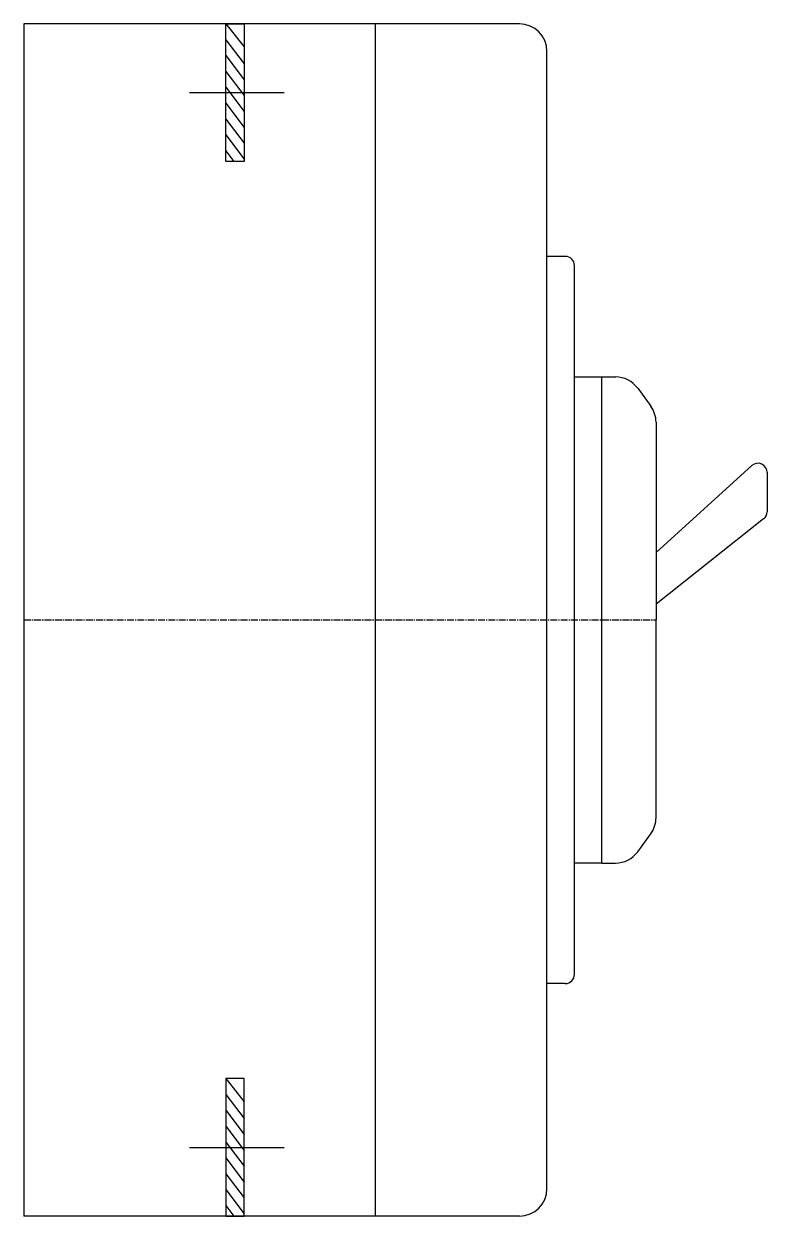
# Model space of a CAD drawing. Extents: x 0 to 81, y 0 to 130.
import ezdxf

# ---------------------------------------------------------------- set-up
doc = ezdxf.new("R2010")
doc.units = 0
doc.linetypes.add('CENTER2', pattern=[1.125, 0.75, -0.125, 0.125, -0.125])
doc.layers.add('kt', color=3, linetype='CONTINUOUS')

# ---------------------------------------------------------------- blocks, each defined once
blk = doc.blocks.new('fdkđ')
for p, q in [((3977.24, 1108.83), (3977.24, 978.83)), ((3977.24, 1108.83), (3977.24, 978.83)), ((4031.24, 1108.83), (3977.24, 1108.83)), ((3977.24, 1108.83), (3977.24, 978.83)), ((3999.24, 1108.83), (4001.24, 1106.31)), ((4015.54, 1108.83), (4015.54, 978.83)), ((3999.24, 1107.1), (4001.24, 1104.46)), ((3999.24, 1105.37), (4001.24, 1102.73)), ((4034.24, 981.83), (4034.24, 1105.83)), ((3999.24, 1103.64), (4001.24, 1101)), ((3999.24, 1101.91), (4001.24, 1099.27)), ((3999.24, 1100.18), (4001.24, 1097.54)), ((3999.24, 1098.45), (4001.24, 1095.81)), ((3999.24, 1096.72), (4001.24, 1094.08)), ((3999.24, 1094.99), (4000.11, 1093.83)), ((4036.24, 1083.48), (4034.24, 1083.48)), ((4037.24, 1005.19), (4037.24, 1082.48)), ((4037.24, 1070.33), (4040.24, 1070.33)), ((4040.24, 1017.33), (4040.24, 1070.33)), ((4040.24, 1070.33), (4041.71, 1070.33)), ((4044.14, 1069.1), (4045.55, 1067.15)), ((4046.13, 1065.39), (4046.13, 1043.83)), ((4046.13, 1051.18), (4056.57, 1060.66)), ((4058.24, 1059.92), (4058.24, 1055.64)), ((4057.86, 1054.86), (4046.13, 1045.54)), ((4046.13, 1022.28), (4046.13, 1043.83)), ((4044.14, 1018.57), (4045.55, 1020.52)), ((4040.24, 1017.33), (4037.24, 1017.33)), ((4040.24, 1017.33), (4041.71, 1017.33)), ((4036.24, 1004.19), (4034.24, 1004.19)), ((3999.24, 993.83), (4001.24, 991.31)), ((3999.24, 992.1), (4001.24, 989.46)), ((3999.24, 990.37), (4001.24, 987.73)), ((3999.24, 988.64), (4001.24, 986)), ((3999.24, 986.91), (4001.24, 984.27)), ((3999.24, 985.18), (4001.24, 982.54)), ((3999.24, 983.45), (4001.24, 980.81)), ((3999.24, 981.72), (4001.24, 979.08)), ((3999.24, 979.99), (4000.11, 978.83)), ((4031.24, 978.83), (3977.24, 978.83))]:
    blk.add_line(p, q)
at = {"color": 6, "linetype": 'CENTER2'}
blk.add_line((3977.24, 1043.83), (4046.13, 1043.83), dxfattribs=at)
at = {"color": 7}
for points in [[(3999.24, 1108.83), (4001.24, 1108.83), (4001.24, 1093.83), (3999.24, 1093.83)], [(3999.24, 978.83), (4001.24, 978.83), (4001.24, 993.83), (3999.24, 993.83)]]:
    blk.add_lwpolyline(points, close=True, dxfattribs=at)
for centre, radius, start, end in [((4031.24, 1105.83), 3, 0, 90), ((4036.24, 1082.48), 1, 0, 90), ((4041.71, 1067.33), 3, 36.053, 90), ((4043.13, 1065.39), 3, 0, 36.053), ((4057.24, 1059.92), 1, 0, 132.246), ((4057.24, 1055.64), 1, 308.459, 0), ((4043.13, 1022.28), 3, 323.947, 0), ((4041.71, 1020.33), 3, 270, 323.947), ((4036.24, 1005.19), 1, 270, 0), ((4031.24, 981.83), 3, 270, 0)]:
    blk.add_arc(centre, radius, start, end)
at = {"layer": 'kt', "color": 0}
for p, q in [((3995.3, 1101.33), (4005.59, 1101.33)), ((3995.3, 986.33), (4005.59, 986.33))]:
    blk.add_line(p, q, dxfattribs=at)

msp = doc.modelspace()

# ---------------------------------------------------------------- block references
msp.add_blockref('fdkđ', (-3977.24, -978.83))

doc.saveas('drawing.dxf')
